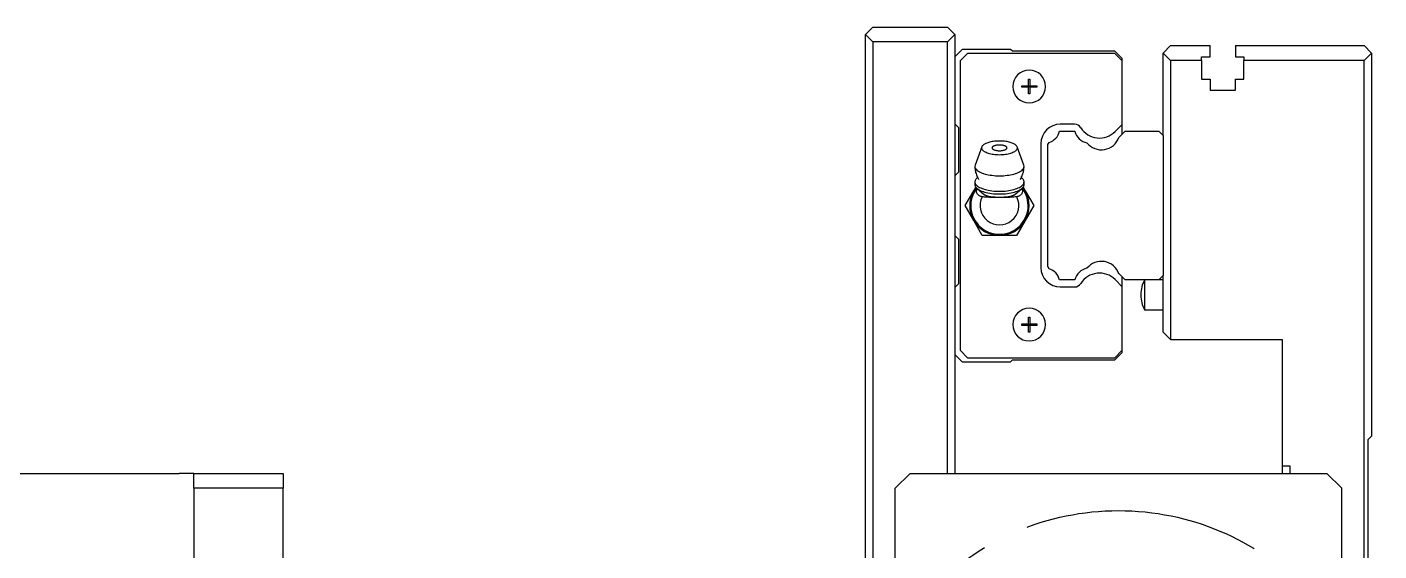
# Model space of a CAD drawing. Extents: x -11 to 1025, y -344 to 120.
# Drawn here: x 843.1 to 1024.8, y 29.6 to 100 of the extents above; entities that cross this region are included whole.
import ezdxf

# ---------------------------------------------------------------- set-up
doc = ezdxf.new("R2010")
doc.units = 0
doc.linetypes.add('CENTER', pattern=[50.8, 31.75, -6.35, 6.35, -6.35])
doc.layers.get('0').update_dxf_attribs({"linetype": 'CONTINUOUS'})
doc.layers.add('CENTER', color=1, linetype='CENTER')

msp = doc.modelspace()

# ---------------------------------------------------------------- linework, layer by layer
at = {"color": 7, "linetype": 'CONTINUOUS'}
for p, q in [((956.76, 100), (955.76, 99)), ((956.76, 100), (966.76, 100)), ((967.76, 99), (966.76, 100)), ((955.76, 99), (956.76, 98)), ((955.76, -99), (955.76, 99)), ((966.76, 98), (967.76, 99)), ((967.76, 99), (967.76, 40)), ((966.76, 98), (956.76, 98)), ((956.76, 98), (956.76, -98)), ((966.76, 40), (966.76, 98)), ((968.76, 97), (967.76, 96)), ((969.46, 96.45), (968.46, 95.45)), ((975.26, 97), (968.76, 97)), ((989.26, 96.45), (969.46, 96.45)), ((975.51, 96.75), (975.26, 97)), ((989.26, 96.75), (975.51, 96.75)), ((990.26, 95.75), (989.26, 96.75)), ((990.26, 95.45), (989.26, 96.45)), ((995.76, 96.5), (996.76, 97.5)), ((995.76, 85.4), (995.76, 96.5)), ((996.76, 95.5), (995.76, 96.5)), ((996.76, 97.5), (1002.06, 97.5)), ((1002.06, 96), (1002.06, 97.5)), ((1005.46, 97.5), (1022.76, 97.5)), ((1005.46, 97.5), (1005.46, 96)), ((1022.76, 97.5), (1023.76, 96.5)), ((1023.76, 96.5), (1022.76, 95.5)), ((1023.76, 96.5), (1023.76, 45)), ((968.46, 95.45), (968.46, 56.55)), ((990.26, 95.45), (990.26, 95.75)), ((990.26, 86.92), (990.26, 95.45)), ((996.76, 95.5), (996.76, 58)), ((1000.91, 95.5), (996.76, 95.5)), ((1000.91, 96), (1002.06, 96)), ((1000.91, 95.5), (1000.91, 96)), ((1000.91, 95.5), (1000.91, 93)), ((1005.46, 96), (1006.61, 96)), ((1006.61, 96), (1006.61, 95.5)), ((1006.61, 93), (1006.61, 95.5)), ((1022.76, 95.5), (1006.61, 95.5)), ((1022.76, -95.5), (1022.76, 95.5)), ((977.66, 92.1), (977.66, 93)), ((977.66, 93), (977.86, 93)), ((977.86, 93), (977.86, 92.1)), ((1000.91, 93), (1002.06, 93)), ((1002.06, 93), (1002.06, 91.5)), ((1005.46, 91.5), (1005.46, 93)), ((1005.46, 93), (1006.61, 93)), ((976.76, 92.1), (977.66, 92.1)), ((976.76, 91.9), (976.76, 92.1)), ((977.66, 91.9), (976.76, 91.9)), ((977.66, 92.1), (977.76, 92)), ((977.66, 91.9), (977.76, 92)), ((977.66, 91), (977.66, 91.9)), ((977.86, 91), (977.66, 91)), ((977.86, 92.1), (977.76, 92)), ((977.86, 91.9), (977.76, 92)), ((977.86, 92.1), (978.76, 92.1)), ((978.76, 91.9), (977.86, 91.9)), ((977.86, 91.9), (977.86, 91)), ((978.76, 92.1), (978.76, 91.9)), ((1002.06, 91.5), (1005.46, 91.5)), ((967.76, 87), (968.26, 86.5)), ((968.26, 86.5), (968.26, 80.5)), ((981.82, 86), (983.9, 86)), ((983.84, 86.93), (981.93, 86.93)), ((990.26, 86.92), (989.3, 85.95)), ((989.81, 85.15), (990.26, 85.6)), ((990.26, 85.6), (990.26, 86.92)), ((990.26, 85.6), (990.66, 86)), ((990.66, 86), (995.16, 86)), ((995.16, 86), (995.76, 85.4)), ((995.76, 85.4), (995.76, 66.6)), ((971.38, 83.89), (970.49, 81.44)), ((971.38, 83.89), (971.36, 83.81)), ((971.36, 83.81), (971.36, 83.73)), ((971.36, 83.73), (971.38, 83.65)), ((971.41, 83.95), (971.38, 83.89)), ((971.38, 83.65), (971.41, 83.58)), ((971.45, 84.02), (971.41, 83.95)), ((971.51, 84.08), (971.45, 84.02)), ((971.57, 84.14), (971.51, 84.08)), ((971.65, 84.2), (971.57, 84.14)), ((971.74, 84.25), (971.65, 84.2)), ((971.83, 84.31), (971.74, 84.25)), ((971.94, 84.36), (971.83, 84.31)), ((972.06, 84.41), (971.94, 84.36)), ((972.18, 84.45), (972.06, 84.41)), ((972.32, 84.49), (972.18, 84.45)), ((972.46, 84.53), (972.32, 84.49)), ((972.61, 84.57), (972.46, 84.53)), ((972.76, 84.6), (972.61, 84.57)), ((972.92, 84.62), (972.76, 84.6)), ((972.78, 83.83), (972.76, 83.79)), ((972.76, 83.79), (972.76, 83.76)), ((972.76, 83.76), (972.76, 83.73)), ((972.76, 83.73), (972.78, 83.69)), ((972.79, 83.86), (972.78, 83.83)), ((972.78, 83.69), (972.79, 83.66)), ((972.82, 83.89), (972.79, 83.86)), ((972.79, 83.66), (972.82, 83.63)), ((972.85, 83.92), (972.82, 83.89)), ((972.82, 83.63), (972.85, 83.6)), ((972.89, 83.95), (972.85, 83.92)), ((972.85, 83.6), (972.89, 83.57)), ((972.94, 83.98), (972.89, 83.95)), ((973.08, 84.64), (972.92, 84.62)), ((972.99, 84.01), (972.94, 83.98)), ((973.05, 84.03), (972.99, 84.01)), ((973.12, 84.05), (973.05, 84.03)), ((973.25, 84.66), (973.08, 84.64)), ((973.19, 84.07), (973.12, 84.05)), ((973.26, 84.09), (973.19, 84.07)), ((973.42, 84.67), (973.25, 84.66)), ((973.34, 84.11), (973.26, 84.09)), ((973.42, 84.12), (973.34, 84.11)), ((973.59, 84.68), (973.42, 84.67)), ((973.5, 84.13), (973.42, 84.12)), ((973.59, 84.14), (973.5, 84.13)), ((973.76, 84.68), (973.59, 84.68)), ((973.67, 84.14), (973.59, 84.14)), ((973.76, 84.14), (973.67, 84.14)), ((973.93, 84.68), (973.76, 84.68)), ((973.85, 84.14), (973.76, 84.14)), ((973.93, 84.14), (973.85, 84.14)), ((974.1, 84.67), (973.93, 84.68)), ((974.02, 84.13), (973.93, 84.14)), ((974.1, 84.12), (974.02, 84.13)), ((974.27, 84.66), (974.1, 84.67)), ((974.18, 84.11), (974.1, 84.12)), ((974.26, 84.09), (974.18, 84.11)), ((974.33, 84.07), (974.26, 84.09)), ((974.44, 84.64), (974.27, 84.66)), ((974.4, 84.05), (974.33, 84.07)), ((974.47, 84.03), (974.4, 84.05)), ((974.6, 84.62), (974.44, 84.64)), ((974.53, 84.01), (974.47, 84.03)), ((974.58, 83.98), (974.53, 84.01)), ((974.63, 83.95), (974.58, 83.98)), ((974.76, 84.6), (974.6, 84.62)), ((974.67, 83.92), (974.63, 83.95)), ((974.63, 83.57), (974.67, 83.6)), ((974.7, 83.89), (974.67, 83.92)), ((974.67, 83.6), (974.7, 83.63)), ((974.73, 83.86), (974.7, 83.89)), ((974.7, 83.63), (974.73, 83.66)), ((974.74, 83.83), (974.73, 83.86)), ((974.73, 83.66), (974.74, 83.69)), ((974.76, 83.79), (974.74, 83.83)), ((974.74, 83.69), (974.76, 83.73)), ((974.91, 84.57), (974.76, 84.6)), ((974.76, 83.76), (974.76, 83.79)), ((974.76, 83.73), (974.76, 83.76)), ((975.06, 84.53), (974.91, 84.57)), ((975.2, 84.49), (975.06, 84.53)), ((975.34, 84.45), (975.2, 84.49)), ((975.46, 84.41), (975.34, 84.45)), ((975.58, 84.36), (975.46, 84.41)), ((975.69, 84.31), (975.58, 84.36)), ((975.78, 84.25), (975.69, 84.31)), ((975.87, 84.2), (975.78, 84.25)), ((975.95, 84.14), (975.87, 84.2)), ((976.01, 84.08), (975.95, 84.14)), ((976.07, 84.02), (976.01, 84.08)), ((976.11, 83.95), (976.07, 84.02)), ((976.14, 83.89), (976.11, 83.95)), ((976.11, 83.58), (976.14, 83.65)), ((976.16, 83.81), (976.14, 83.89)), ((977.03, 81.44), (976.14, 83.89)), ((976.14, 83.65), (976.16, 83.73)), ((976.16, 83.73), (976.16, 83.81)), ((979.33, 84.33), (979.33, 67.67)), ((980.26, 84.2), (980.42, 84.48)), ((980.26, 67.8), (980.26, 84.2)), ((971.41, 83.58), (971.46, 83.5)), ((971.46, 83.5), (971.53, 83.42)), ((971.53, 83.42), (971.61, 83.35)), ((971.61, 83.35), (971.71, 83.28)), ((971.71, 83.28), (971.82, 83.22)), ((971.82, 83.22), (971.95, 83.16)), ((971.95, 83.16), (972.09, 83.1)), ((972.09, 83.1), (972.24, 83.05)), ((972.24, 83.05), (972.41, 83)), ((972.41, 83), (972.58, 82.96)), ((972.58, 82.96), (972.77, 82.92)), ((972.77, 82.92), (972.96, 82.9)), ((972.89, 83.57), (972.94, 83.54)), ((972.94, 83.54), (972.99, 83.51)), ((972.96, 82.9), (973.15, 82.87)), ((972.99, 83.51), (973.05, 83.49)), ((973.05, 83.49), (973.12, 83.47)), ((973.12, 83.47), (973.19, 83.45)), ((973.15, 82.87), (973.35, 82.86)), ((973.19, 83.45), (973.26, 83.43)), ((973.26, 83.43), (973.34, 83.41)), ((973.34, 83.41), (973.42, 83.4)), ((973.35, 82.86), (973.56, 82.85)), ((973.42, 83.4), (973.5, 83.39)), ((973.5, 83.39), (973.59, 83.38)), ((973.56, 82.85), (973.76, 82.84)), ((973.59, 83.38), (973.67, 83.38)), ((973.67, 83.38), (973.76, 83.38)), ((973.76, 83.38), (973.85, 83.38)), ((973.76, 82.84), (973.96, 82.85)), ((973.85, 83.38), (973.93, 83.38)), ((973.93, 83.38), (974.02, 83.39)), ((973.96, 82.85), (974.17, 82.86)), ((974.02, 83.39), (974.1, 83.4)), ((974.1, 83.4), (974.18, 83.41)), ((974.17, 82.86), (974.37, 82.87)), ((974.18, 83.41), (974.26, 83.43)), ((974.26, 83.43), (974.33, 83.45)), ((974.33, 83.45), (974.4, 83.47)), ((974.37, 82.87), (974.56, 82.9)), ((974.4, 83.47), (974.47, 83.49)), ((974.47, 83.49), (974.53, 83.51)), ((974.53, 83.51), (974.58, 83.54)), ((974.56, 82.9), (974.75, 82.92)), ((974.58, 83.54), (974.63, 83.57)), ((974.75, 82.92), (974.94, 82.96)), ((974.94, 82.96), (975.11, 83)), ((975.11, 83), (975.28, 83.05)), ((975.28, 83.05), (975.43, 83.1)), ((975.43, 83.1), (975.57, 83.16)), ((975.57, 83.16), (975.7, 83.22)), ((975.7, 83.22), (975.81, 83.28)), ((975.81, 83.28), (975.91, 83.35)), ((975.91, 83.35), (975.99, 83.42)), ((975.99, 83.42), (976.06, 83.5)), ((976.06, 83.5), (976.11, 83.58)), ((968.26, 80.5), (967.76, 80)), ((970.49, 81.44), (970.46, 81.27)), ((970.46, 81.27), (970.47, 81.17)), ((970.46, 81.27), (970.46, 81.26)), ((970.46, 81.26), (970.46, 81.09)), ((970.46, 81.09), (970.48, 80.93)), ((970.47, 81.17), (970.5, 81.07)), ((970.48, 80.93), (970.5, 80.77)), ((970.5, 81.07), (970.55, 80.97)), ((970.5, 80.77), (970.53, 80.61)), ((970.53, 80.61), (970.56, 80.45)), ((970.55, 80.97), (970.62, 80.88)), ((970.56, 80.45), (970.61, 80.3)), ((970.61, 80.3), (970.66, 80.14)), ((970.62, 80.88), (970.71, 80.78)), ((970.66, 80.14), (970.71, 80)), ((970.71, 80.78), (970.82, 80.69)), ((970.71, 80), (970.78, 79.85)), ((970.82, 80.69), (970.95, 80.61)), ((970.95, 80.61), (971.09, 80.52)), ((971.09, 80.52), (971.25, 80.45)), ((971.25, 80.45), (971.43, 80.37)), ((971.43, 80.37), (971.62, 80.31)), ((971.62, 80.31), (971.82, 80.24)), ((971.82, 80.24), (972.04, 80.19)), ((972.04, 80.19), (972.26, 80.14)), ((972.26, 80.14), (972.5, 80.1)), ((972.5, 80.1), (972.74, 80.07)), ((972.74, 80.07), (972.99, 80.04)), ((972.99, 80.04), (973.24, 80.02)), ((973.24, 80.02), (973.5, 80.01)), ((973.5, 80.01), (973.76, 80)), ((973.76, 80), (974.02, 80.01)), ((974.02, 80.01), (974.28, 80.02)), ((974.28, 80.02), (974.53, 80.04)), ((974.53, 80.04), (974.78, 80.07)), ((974.78, 80.07), (975.02, 80.1)), ((975.02, 80.1), (975.26, 80.14)), ((975.26, 80.14), (975.48, 80.19)), ((975.48, 80.19), (975.7, 80.24)), ((975.7, 80.24), (975.9, 80.31)), ((975.9, 80.31), (976.09, 80.37)), ((976.09, 80.37), (976.27, 80.45)), ((976.27, 80.45), (976.43, 80.52)), ((976.43, 80.52), (976.57, 80.61)), ((976.57, 80.61), (976.7, 80.69)), ((976.7, 80.69), (976.81, 80.78)), ((976.74, 79.85), (976.81, 80.01)), ((976.81, 80.78), (976.9, 80.88)), ((976.81, 80.01), (976.87, 80.17)), ((976.87, 80.17), (976.92, 80.33)), ((976.9, 80.88), (976.97, 80.97)), ((976.92, 80.33), (976.97, 80.49)), ((976.97, 80.97), (977.02, 81.07)), ((976.97, 80.49), (977, 80.65)), ((977, 80.65), (977.03, 80.82)), ((977.02, 81.07), (977.05, 81.17)), ((977.06, 81.27), (977.03, 81.44)), ((977.03, 80.82), (977.05, 80.98)), ((977.05, 81.17), (977.06, 81.27)), ((977.05, 80.98), (977.06, 81.15)), ((977.06, 81.15), (977.06, 81.27)), ((970.3, 78), (970.58, 78.49)), ((970.48, 79.33), (970.46, 79.26)), ((970.46, 79.26), (970.46, 79.19)), ((970.46, 79.19), (970.47, 79.09)), ((970.46, 79.19), (970.46, 78.82)), ((970.46, 78.82), (970.46, 78.75)), ((970.46, 78.75), (970.48, 78.69)), ((970.47, 79.09), (970.5, 78.99)), ((970.5, 79.39), (970.48, 79.33)), ((970.48, 78.69), (970.5, 78.62)), ((970.53, 79.46), (970.5, 79.39)), ((970.5, 78.99), (970.55, 78.9)), ((970.5, 78.62), (970.53, 78.55)), ((970.58, 79.52), (970.53, 79.46)), ((970.53, 78.55), (970.58, 78.49)), ((970.55, 78.9), (970.62, 78.8)), ((970.63, 79.59), (970.58, 79.52)), ((970.58, 78.49), (970.63, 78.42)), ((970.62, 78.8), (970.71, 78.71)), ((970.69, 79.65), (970.63, 79.59)), ((970.63, 78.42), (970.69, 78.36)), ((970.76, 79.71), (970.69, 79.65)), ((970.69, 78.36), (970.76, 78.3)), ((970.7, 78.12), (970.72, 78.2)), ((970.71, 78.71), (970.82, 78.62)), ((970.72, 78.2), (970.75, 78.27)), ((970.75, 78.27), (970.75, 78.28)), ((970.82, 79.77), (970.76, 79.71)), ((970.76, 78.3), (970.88, 78.21)), ((970.76, 78.3), (971.75, 77.46)), ((970.78, 79.85), (970.85, 79.71)), ((970.82, 78.62), (970.95, 78.53)), ((970.85, 79.71), (970.93, 79.57)), ((970.88, 78.21), (971.02, 78.12)), ((970.93, 79.57), (970.96, 79.51)), ((970.95, 78.53), (971.09, 78.45)), ((971.09, 78.45), (971.25, 78.37)), ((971.25, 78.37), (971.43, 78.3)), ((971.43, 78.3), (971.62, 78.23)), ((971.62, 78.23), (971.82, 78.17)), ((971.82, 78.17), (972.04, 78.11)), ((975.48, 78.11), (975.7, 78.17)), ((975.7, 78.17), (975.9, 78.23)), ((975.77, 77.46), (976.76, 78.3)), ((975.9, 78.23), (976.09, 78.3)), ((976.09, 78.3), (976.27, 78.37)), ((976.27, 78.37), (976.43, 78.45)), ((976.43, 78.45), (976.57, 78.53)), ((976.5, 78.12), (976.64, 78.21)), ((976.56, 79.52), (976.58, 79.55)), ((976.57, 78.53), (976.7, 78.62)), ((976.58, 79.55), (976.66, 79.7)), ((976.64, 78.21), (976.76, 78.3)), ((976.66, 79.7), (976.74, 79.85)), ((976.76, 79.71), (976.7, 79.77)), ((976.7, 78.62), (976.81, 78.71)), ((976.83, 79.65), (976.76, 79.71)), ((976.76, 78.3), (976.83, 78.36)), ((976.77, 78.28), (976.77, 78.27)), ((976.77, 78.27), (976.8, 78.2)), ((976.8, 78.2), (976.82, 78.12)), ((976.81, 78.71), (976.9, 78.8)), ((976.89, 79.59), (976.83, 79.65)), ((976.83, 78.36), (976.89, 78.42)), ((976.94, 79.52), (976.89, 79.59)), ((976.89, 78.42), (976.94, 78.49)), ((976.9, 78.8), (976.97, 78.9)), ((976.99, 79.46), (976.94, 79.52)), ((976.94, 78.49), (976.99, 78.55)), ((976.94, 78.49), (977.22, 78)), ((976.97, 78.9), (977.02, 78.99)), ((977.02, 79.39), (976.99, 79.46)), ((976.99, 78.55), (977.02, 78.62)), ((977.04, 79.33), (977.02, 79.39)), ((977.02, 78.99), (977.05, 79.09)), ((977.02, 78.62), (977.04, 78.69)), ((977.06, 79.26), (977.04, 79.33)), ((977.04, 78.69), (977.06, 78.75)), ((977.05, 79.09), (977.06, 79.19)), ((977.06, 79.19), (977.06, 79.26)), ((977.06, 78.82), (977.06, 79.19)), ((977.06, 78.75), (977.06, 78.82)), ((969.14, 76), (970.3, 78)), ((970.67, 77.98), (970.68, 78.05)), ((970.67, 77.91), (970.67, 77.98)), ((970.68, 77.84), (970.67, 77.91)), ((970.68, 78.05), (970.7, 78.12)), ((970.69, 77.78), (970.68, 77.84)), ((970.7, 77.72), (970.69, 77.78)), ((970.73, 77.66), (970.7, 77.72)), ((970.76, 77.61), (970.73, 77.66)), ((970.79, 77.55), (970.76, 77.61)), ((970.84, 77.5), (970.79, 77.55)), ((970.88, 77.46), (970.84, 77.5)), ((970.94, 77.41), (970.88, 77.46)), ((971, 77.36), (970.94, 77.41)), ((971.08, 77.32), (971, 77.36)), ((971.02, 78.12), (971.18, 78.03)), ((971.16, 77.28), (971.08, 77.32)), ((971.25, 77.24), (971.16, 77.28)), ((971.18, 78.03), (971.35, 77.96)), ((971.35, 77.21), (971.25, 77.24)), ((971.35, 77.96), (971.55, 77.88)), ((971.44, 77.18), (971.35, 77.21)), ((971.6, 77.16), (971.44, 77.18)), ((971.55, 77.88), (971.75, 77.82)), ((971.76, 77.15), (971.6, 77.16)), ((971.75, 77.82), (971.97, 77.76)), ((971.76, 77.46), (971.75, 77.46)), ((971.8, 77.42), (971.76, 77.46)), ((971.91, 77.13), (971.76, 77.15)), ((971.86, 77.39), (971.8, 77.42)), ((971.92, 77.35), (971.86, 77.39)), ((972.07, 77.12), (971.91, 77.13)), ((971.98, 77.32), (971.92, 77.35)), ((971.97, 77.76), (972.21, 77.71)), ((972.04, 77.3), (971.98, 77.32)), ((972.04, 78.11), (972.26, 78.07)), ((972.12, 77.27), (972.04, 77.3)), ((972.24, 77.11), (972.07, 77.12)), ((972.19, 77.25), (972.12, 77.27)), ((972.27, 77.23), (972.19, 77.25)), ((972.21, 77.71), (972.45, 77.66)), ((972.4, 77.1), (972.24, 77.11)), ((972.26, 78.07), (972.5, 78.02)), ((972.35, 77.21), (972.27, 77.23)), ((972.44, 77.19), (972.35, 77.21)), ((972.55, 77.09), (972.4, 77.1)), ((972.51, 77.18), (972.44, 77.19)), ((972.45, 77.66), (972.7, 77.63)), ((972.5, 78.02), (972.74, 77.99)), ((972.59, 77.16), (972.51, 77.18)), ((972.73, 77.09), (972.55, 77.09)), ((972.67, 77.15), (972.59, 77.16)), ((972.75, 77.14), (972.67, 77.15)), ((972.7, 77.63), (972.96, 77.6)), ((972.91, 77.08), (972.73, 77.09)), ((972.74, 77.99), (972.99, 77.96)), ((972.84, 77.13), (972.75, 77.14)), ((972.92, 77.13), (972.84, 77.13)), ((973.07, 77.08), (972.91, 77.08)), ((973.01, 77.12), (972.92, 77.13)), ((972.96, 77.6), (973.22, 77.58)), ((972.99, 77.96), (973.24, 77.94)), ((973.1, 77.11), (973.01, 77.12)), ((973.24, 77.08), (973.07, 77.08)), ((973.19, 77.11), (973.1, 77.11)), ((973.29, 77.1), (973.19, 77.11)), ((973.22, 77.58), (973.49, 77.56)), ((973.24, 77.94), (973.5, 77.93)), ((973.41, 77.07), (973.24, 77.08)), ((973.37, 77.1), (973.29, 77.1)), ((973.44, 77.1), (973.37, 77.1)), ((973.59, 77.07), (973.41, 77.07)), ((973.52, 77.1), (973.44, 77.1)), ((973.49, 77.56), (973.76, 77.56)), ((973.5, 77.93), (973.76, 77.93)), ((973.6, 77.09), (973.52, 77.1)), ((973.76, 77.07), (973.59, 77.07)), ((973.68, 77.09), (973.6, 77.09)), ((973.76, 77.09), (973.68, 77.09)), ((973.76, 77.93), (974.02, 77.93)), ((973.76, 77.56), (974.03, 77.56)), ((973.84, 77.09), (973.76, 77.09)), ((973.96, 77.07), (973.76, 77.07)), ((973.92, 77.09), (973.84, 77.09)), ((974, 77.1), (973.92, 77.09)), ((974.16, 77.07), (973.96, 77.07)), ((974.08, 77.1), (974, 77.1)), ((974.02, 77.93), (974.28, 77.94)), ((974.03, 77.56), (974.3, 77.58)), ((974.15, 77.1), (974.08, 77.1)), ((974.23, 77.1), (974.15, 77.1)), ((974.37, 77.08), (974.16, 77.07)), ((974.33, 77.11), (974.23, 77.1)), ((974.28, 77.94), (974.53, 77.96)), ((974.3, 77.58), (974.56, 77.6)), ((974.42, 77.11), (974.33, 77.11)), ((974.56, 77.08), (974.37, 77.08)), ((974.51, 77.12), (974.42, 77.11)), ((974.6, 77.13), (974.51, 77.12)), ((974.53, 77.96), (974.78, 77.99)), ((974.56, 77.6), (974.82, 77.63)), ((974.76, 77.09), (974.56, 77.08)), ((974.68, 77.13), (974.6, 77.13)), ((974.77, 77.14), (974.68, 77.13)), ((974.97, 77.09), (974.76, 77.09)), ((974.85, 77.15), (974.77, 77.14)), ((974.78, 77.99), (975.02, 78.02)), ((974.82, 77.63), (975.07, 77.66)), ((974.93, 77.16), (974.85, 77.15)), ((975.01, 77.18), (974.93, 77.16)), ((975.15, 77.1), (974.97, 77.09)), ((975.08, 77.19), (975.01, 77.18)), ((975.02, 78.02), (975.26, 78.07)), ((975.07, 77.66), (975.31, 77.71)), ((975.17, 77.21), (975.08, 77.19)), ((975.34, 77.11), (975.15, 77.1)), ((975.25, 77.23), (975.17, 77.21)), ((975.33, 77.25), (975.25, 77.23)), ((975.26, 78.07), (975.48, 78.11)), ((975.31, 77.71), (975.55, 77.76)), ((975.4, 77.27), (975.33, 77.25)), ((975.54, 77.13), (975.34, 77.11)), ((975.48, 77.3), (975.4, 77.27)), ((975.54, 77.32), (975.48, 77.3)), ((975.6, 77.35), (975.54, 77.32)), ((975.71, 77.14), (975.54, 77.13)), ((975.55, 77.76), (975.77, 77.82)), ((975.66, 77.39), (975.6, 77.35)), ((975.72, 77.42), (975.66, 77.39)), ((975.89, 77.16), (975.71, 77.14)), ((975.76, 77.46), (975.72, 77.42)), ((975.77, 77.46), (975.76, 77.46)), ((975.77, 77.82), (975.97, 77.88)), ((976.08, 77.18), (975.89, 77.16)), ((975.97, 77.88), (976.17, 77.96)), ((976.17, 77.21), (976.08, 77.18)), ((976.17, 77.96), (976.34, 78.03)), ((976.27, 77.24), (976.17, 77.21)), ((976.36, 77.28), (976.27, 77.24)), ((976.34, 78.03), (976.5, 78.12)), ((976.44, 77.32), (976.36, 77.28)), ((976.51, 77.36), (976.44, 77.32)), ((976.58, 77.41), (976.51, 77.36)), ((976.64, 77.46), (976.58, 77.41)), ((976.68, 77.5), (976.64, 77.46)), ((976.73, 77.55), (976.68, 77.5)), ((976.76, 77.61), (976.73, 77.55)), ((976.79, 77.66), (976.76, 77.61)), ((976.82, 77.72), (976.79, 77.66)), ((976.82, 78.12), (976.84, 78.05)), ((976.83, 77.78), (976.82, 77.72)), ((976.84, 77.84), (976.83, 77.78)), ((976.84, 78.05), (976.85, 77.98)), ((976.85, 77.91), (976.84, 77.84)), ((976.85, 77.98), (976.85, 77.91)), ((977.22, 78), (978.38, 76)), ((970.3, 74), (969.14, 76)), ((978.38, 76), (977.22, 74)), ((971.45, 72), (970.3, 74)), ((977.22, 74), (976.07, 72)), ((967.76, 72), (968.26, 71.5)), ((968.26, 71.5), (968.26, 65.5)), ((973.76, 72), (971.45, 72)), ((976.07, 72), (973.76, 72)), ((980.42, 67.52), (980.26, 67.8)), ((968.26, 65.5), (967.76, 65)), ((983.9, 66), (981.82, 66)), ((989.3, 66.05), (990.26, 65.08)), ((990.66, 66), (989.81, 66.85)), ((990.26, 65.08), (990.26, 66.4)), ((995.16, 66), (990.66, 66)), ((993.26, 66), (993.26, 62)), ((995.76, 66.6), (995.16, 66)), ((995.76, 66), (995.16, 66)), ((995.76, 59), (995.76, 66.6)), ((981.93, 65.07), (983.84, 65.07)), ((990.26, 56.55), (990.26, 65.08)), ((992.76, 64.06), (992.76, 63.94)), ((993.26, 62), (995.76, 62)), ((976.76, 60.1), (977.66, 60.1)), ((976.76, 59.9), (976.76, 60.1)), ((977.66, 60.1), (977.66, 61)), ((977.66, 61), (977.86, 61)), ((977.66, 60.1), (977.76, 60)), ((977.66, 59.9), (977.76, 60)), ((977.86, 60.1), (977.76, 60)), ((977.86, 59.9), (977.76, 60)), ((977.86, 61), (977.86, 60.1)), ((977.86, 60.1), (978.76, 60.1)), ((978.76, 60.1), (978.76, 59.9)), ((977.66, 59.9), (976.76, 59.9)), ((977.66, 59), (977.66, 59.9)), ((977.86, 59), (977.66, 59)), ((977.86, 59.9), (977.86, 59)), ((978.76, 59.9), (977.86, 59.9)), ((995.76, 59), (996.76, 58)), ((968.46, 56.55), (969.46, 55.55)), ((989.26, 55.55), (990.26, 56.55)), ((990.26, 56.25), (990.26, 56.55)), ((996.76, 58), (1011.76, 58)), ((1011.76, 58), (1011.76, 41)), ((967.76, 56), (968.76, 55)), ((968.76, 55), (975.26, 55)), ((969.46, 55.55), (989.26, 55.55)), ((975.26, 55), (975.51, 55.25)), ((975.51, 55.25), (989.26, 55.25)), ((989.26, 55.25), (990.26, 56.25)), ((1023.26, 44.5), (1023.76, 45)), ((1023.26, 44.5), (1023.26, -44.5)), ((830, 40), (863.5, 40)), ((865.5, 40), (863.5, 40)), ((865.5, 38), (865.5, 40)), ((865.5, 40), (877.5, 40)), ((877.5, 40), (877.5, 38)), ((961.76, 40), (959.76, 38)), ((961.76, 40), (1017.76, 40)), ((1011.76, 41), (1011.76, 40)), ((1011.76, 41), (1012.76, 41)), ((1012.76, 41), (1012.76, 40)), ((1019.76, 38), (1017.76, 40)), ((865.5, 38), (865.5, -38)), ((877.5, 38), (865.5, 38)), ((877.5, -38), (877.5, 38)), ((959.76, -38), (959.76, 38)), ((1019.76, -38), (1019.76, 38))]:
    msp.add_line(p, q, dxfattribs=at)
for centre, radius, start, end in [((977.76, 92), 2.2, 0, 180), ((977.76, 92), 2.2, 180, 0), ((981.93, 84.33), 2.6, 90, 180), ((979.78, 86.48), 2.1, 287.8944, 346.7394), ((983.84, 85.93), 1, 32.3319, 90), ((983.83, 85.9), 1.03, 33.3353, 88.9965), ((985.94, 86.48), 2.1, 193.2606, 258.3703), ((987.2, 88.05), 2.97, 212.3321, 315), ((987.46, 86), 2.5, 219.0557, 340.1637), ((973.76, 76), 3.85, 142.5071, 37.4929), ((973.76, 76), 4, 142.1418, 150), ((973.76, 76), 4, 30, 37.8582), ((973.76, 76), 4, 150, 210), ((973.76, 76), 2.6, 152.9958, 27.0042), ((973.76, 76), 4, 330, 30), ((973.76, 76), 4, 210, 270), ((973.76, 76), 4, 270, 330), ((981.93, 67.67), 2.6, 180, 270), ((979.78, 65.52), 2.1, 13.2606, 72.1056), ((985.94, 65.52), 2.1, 101.6297, 166.7394), ((987.46, 66), 2.5, 19.8363, 140.9443), ((983.84, 66.07), 1, 270, 327.6675), ((987.2, 63.95), 2.97, 44.9791, 147.6681), ((996.76, 64.06), 4, 151.0305, 180), ((996.76, 63.94), 4, 180, 208.9695), ((977.76, 60), 2.2, 0, 180), ((977.76, 60), 2.2, 180, 0)]:
    msp.add_arc(centre, radius, start, end, dxfattribs=at)
at = {"layer": 'CENTER', "color": 1, "linetype": 'CENTER'}
msp.add_circle((989.76, 0), 35, dxfattribs=at)

doc.saveas('drawing.dxf')
